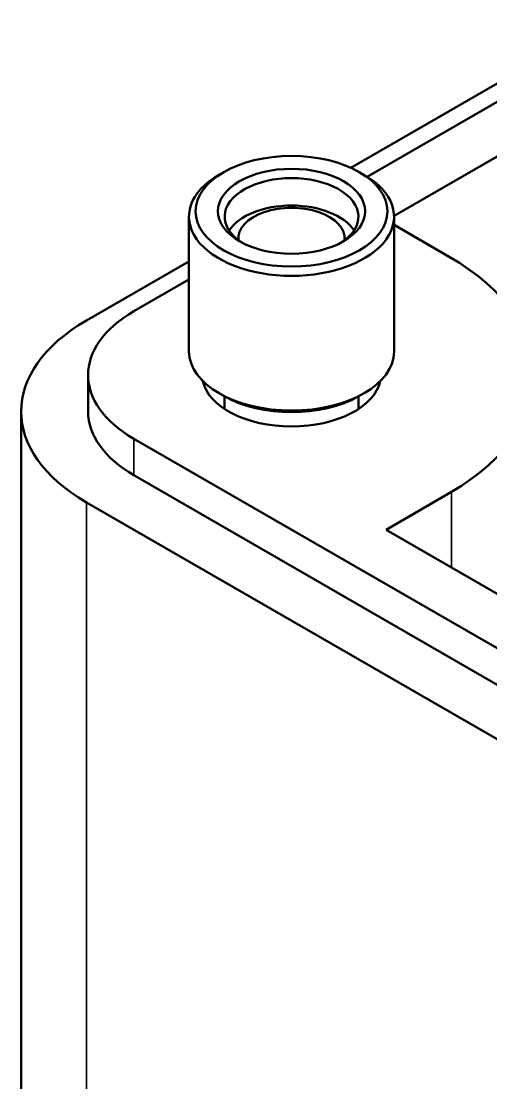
# Model space of a CAD drawing. Header units: millimetres. Extents: x -86 to 841, y -58 to 594.
# Drawn here: x 117.75 to 128.28, y 201.59 to 225.41 of the extents above; entities that cross this region are included whole.
import ezdxf

# ---------------------------------------------------------------- set-up
doc = ezdxf.new("R2010")
doc.units = ezdxf.units.MM
doc.layers.add('Visible (ISO)', color=7, linetype='Continuous', lineweight=50)
doc.layers.add('Visible Narrow (ISO)', color=7, linetype='Continuous', lineweight=35)

msp = doc.modelspace()

# ---------------------------------------------------------------- linework, layer by layer
at = {"layer": 'Visible (ISO)'}
for p, q in [((144.225, 232.726), (125.505, 221.918)), ((143.164, 232.522), (125.143, 222.117)), ((126.109, 221.042), (145.286, 232.113)), ((122.289, 222.021), (122.183, 221.96)), ((125.33, 222.021), (125.436, 221.96)), ((121.51, 218), (121.51, 221.021)), ((126.11, 218), (126.11, 221.021)), ((126.11, 220.836), (127.345, 220.122)), ((121.51, 220.019), (119.213, 218.694)), ((121.51, 219.611), (120.274, 218.898)), ((119.249, 216.652), (119.249, 217.469)), ((122.289, 216.999), (122.183, 217.061)), ((122.31, 216.705), (122.31, 216.988)), ((125.31, 216.705), (125.31, 216.988)), ((125.33, 216.999), (125.436, 217.061)), ((117.749, 194.607), (117.749, 216.652)), ((120.274, 216.04), (192.399, 174.399)), ((192.399, 173.582), (120.274, 215.223)), ((127.397, 214.845), (125.931, 213.999)), ((119.213, 214.611), (191.338, 172.97)), ((143.255, 203.997), (125.931, 213.999))]:
    msp.add_line(p, q, dxfattribs=at)
for major_axis in [(-2.15, 0), (1.65, 0)]:
    msp.add_ellipse((123.81, 221.143), major_axis=major_axis, ratio=0.57735, dxfattribs=at)
for centre, major_axis, start_param, end_param in [((123.81, 221.021), (-2.3, 0), 5.497787, 10.210176), ((123.81, 221.021), (-1.5, 0), 2.405022, 7.019756), ((123.81, 220.405), (1.5, 0), 0.363062, 2.77853), ((123.81, 220.531), (-1.193, 0), 3.089178, 6.3356), ((122.749, 217.469), (6.5, 0), 5.509044, 7.068583), ((122.749, 217.469), (-3.5, 0), 5.497787, 7.068583), ((122.749, 216.652), (-5, 0), 5.497787, 7.068583), ((123.81, 218), (2.3, 0), 3.141593, 6.283185), ((123.81, 217.469), (2, 0), 3.262914, 6.161864), ((123.81, 217.877), (2.15, 0), 3.926991, 5.497787), ((122.749, 216.652), (-3.5, 0), 0, 0.785398)]:
    msp.add_ellipse(centre, major_axis=major_axis, ratio=0.57735, start_param=start_param, end_param=end_param, dxfattribs=at)
at = {"layer": 'Visible Narrow (ISO)'}
for p, q in [((120.274, 215.223), (120.274, 216.04)), ((127.397, 213.153), (127.397, 214.845)), ((119.213, 192.566), (119.213, 214.611))]:
    msp.add_line(p, q, dxfattribs=at)

doc.saveas('drawing.dxf')
